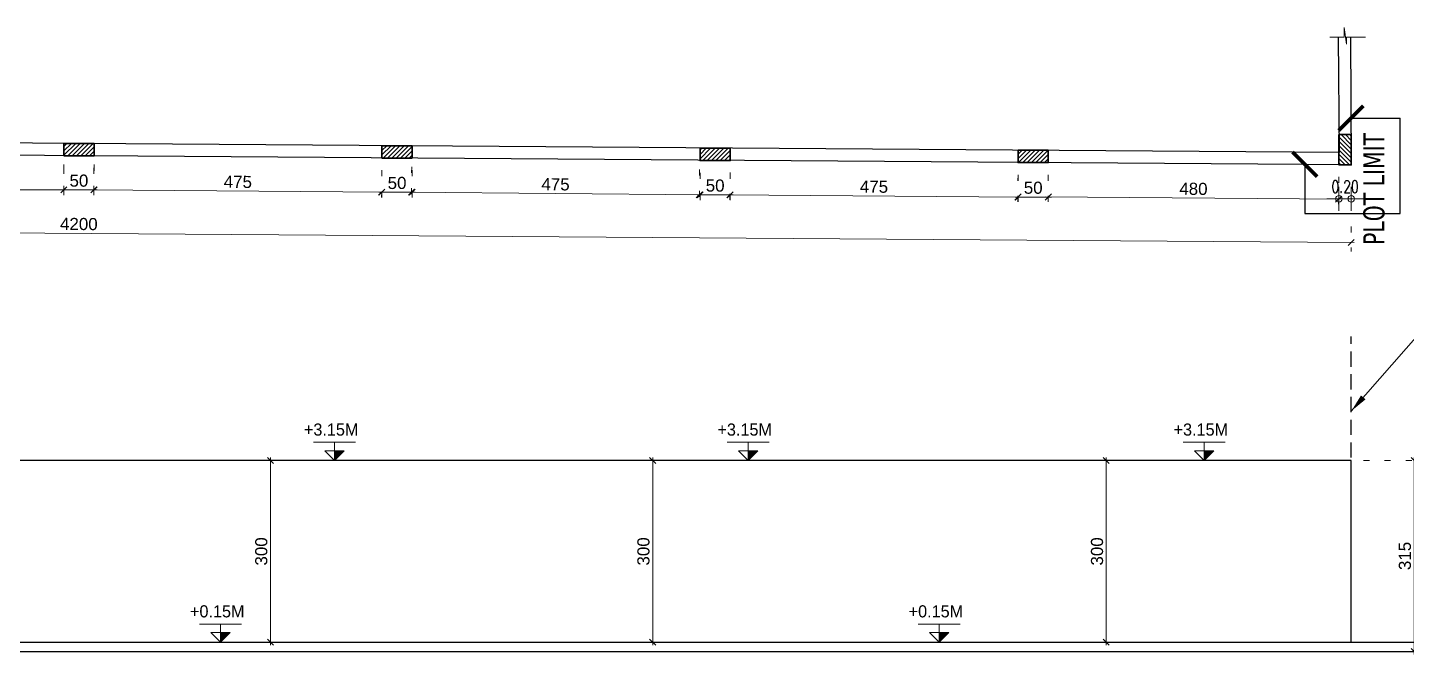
# Model space of a CAD drawing. Header units: millimetres. Extents: x -11627 to -10952, y 10244 to 10588.
# Drawn here: x -11480.64 to -11457.88, y 10388.27 to 10398.61 of the extents above; entities that cross this region are included whole.
import ezdxf

# ---------------------------------------------------------------- set-up
doc = ezdxf.new("R2010")
doc.units = ezdxf.units.MM
doc.header["$PDMODE"] = 35
doc.linetypes.add('DOT', pattern=[0.25, 0, -0.25])
doc.linetypes.add('HIDDEN', pattern=[0.375, 0.25, -0.125])
doc.layers.get('0').update_dxf_attribs({"lineweight": 5})
doc.layers.get('DEFPOINTS').update_dxf_attribs({"lineweight": 5})
for name, color, linetype in [('A-ELEV 01', 7, 'Continuous'), ('A-PLOT LIMIT', 1, 'Continuous'), ('A-REFLECT UP', 8, 'HIDDEN')]:
    doc.layers.add(name, color=color, linetype=linetype)
for name, color, linetype, lineweight in [('A-GEN DIMS INTERNAL', 86, 'Continuous', 5), ('A-LEVEL TAG', 23, 'Continuous', 9), ('DIM IN', 191, 'Continuous', 5), ('HATCH', 8, 'Continuous', 0), ('Notes', 32, 'Continuous', 5), ('WALLS', 4, 'Continuous', 35)]:
    doc.layers.add(name, color=color, linetype=linetype, lineweight=lineweight)
doc.styles.add('DIMTEXT', font='romans.shx', dxfattribs={"width": 0.75})
doc.styles.add('EUROROMAN', font='eur_____.pfb', dxfattribs={"width": 0.8, "height": 0.2})
doc.styles.add('frame', font='verdana.ttf', dxfattribs={"width": 5})
doc.styles.add('GROUND FLOOR XREF - option 3$0$STYLE1', font='arial.ttf', dxfattribs={"height": 0.2})
doc.styles.add('ROMANS', font='romans.shx', dxfattribs={"width": 0.85})
doc.styles.add('SIMPLEX', font='romans.shx', dxfattribs={"width": 0.75})
doc.dimstyles.new('D100', dxfattribs={"dimtxt": 0.2, "dimasz": 0.1, "dimexe": 0.18, "dimexo": 0.0625, "dimgap": 0.1, "dimtad": 1, "dimzin": 0, "dimdsep": 46, "dimtxsty": 'SIMPLEX', "dimblk": 'DOT1', "dimcen": 0.1, "dimse1": 1, "dimse2": 1, "dimclrd": 256, "dimclre": 256, "dimclrt": 256, "dimadec": 0, "dimazin": 0, "dimtfac": 5, "dimtix": 1, "dimtmove": 2, "dimatfit": 3, "dimfxl": 1, "dimtolj": 1, "dimtzin": 0, "dimlwd": -1, "dimlwe": -1, "dimarcsym": 0})
doc.dimstyles.new('DIM 100', dxfattribs={"dimtxt": 0.2, "dimasz": 0.1, "dimexe": 0.15, "dimexo": 0.2, "dimgap": 0.05, "dimtad": 1, "dimdec": 0, "dimlfac": 100, "dimzin": 1, "dimdsep": 46, "dimtxsty": 'GROUND FLOOR XREF - option 3$0$STYLE1', "dimblk": 'OBLIQUE', "dimcen": 0.02, "dimdle": 0.05, "dimclrd": 256, "dimclre": 6, "dimclrt": 3, "dimadec": 1, "dimazin": 0, "dimtfac": 0.9, "dimtdec": 0, "dimtix": 1, "dimtofl": 0, "dimtmove": 2, "dimatfit": 3, "dimldrblk": 'ARCHTICK', "dimfxl": 1, "dimtolj": 1, "dimtzin": 12, "dimlwd": -1, "dimlwe": -1, "dimarcsym": 0})
doc.dimstyles.new('DIM 100 AX', dxfattribs={"dimtxt": 0.23, "dimasz": 0.1, "dimexe": 0.15, "dimexo": 0.2, "dimgap": 0.05, "dimtad": 1, "dimdec": 0, "dimlfac": 100, "dimrnd": 5, "dimzin": 1, "dimdsep": 46, "dimtxsty": 'ROMANS', "dimblk": 'OBLIQUE', "dimcen": 0.02, "dimdle": 0.05, "dimclrd": 256, "dimclre": 6, "dimclrt": 3, "dimadec": 1, "dimazin": 0, "dimtfac": 0.9, "dimtdec": 0, "dimtix": 1, "dimtofl": 0, "dimtmove": 2, "dimatfit": 3, "dimldrblk": 'ARCHTICK', "dimfxl": 1, "dimtolj": 1, "dimtzin": 12, "dimlwd": -1, "dimlwe": -1, "dimarcsym": 0})

# ---------------------------------------------------------------- blocks, each defined once
blk = doc.blocks.new('_Oblique')
at = {"color": 0, "linetype": 'ByBlock', "lineweight": -2}
blk.add_line((-0.5, -0.5), (0.5, 0.5), dxfattribs=at)
blk = doc.blocks.new('*D466')
at = {"layer": 'A-GEN DIMS INTERNAL', "color": 6, "linetype": 'DOT', "transparency": 16777216}
for p, q in [((-11500.79494884246, 10395.63457317387), (-11500.79791076681, 10395.2199455683)), ((-11458.79494839781, 10395.33454292349), (-11458.79791032217, 10394.91991531791))]:
    blk.add_line(p, q, dxfattribs=at)
at = {"layer": 'A-GEN DIMS INTERNAL', "transparency": 16777216}
blk.add_line((-11500.84683798184, 10395.3702989109), (-11458.74684008863, 10395.069554321), dxfattribs=at)
at = {"layer": 'DEFPOINTS', "color": 0, "transparency": 16777216}
for p in [(-11500.79352016345, 10395.834568071), (-11458.7935197188, 10395.53453782061), (-11458.79683881291, 10395.06991149076)]:
    blk.add_point(p, dxfattribs=at)
at = {"layer": 'A-GEN DIMS INTERNAL', "transparency": 16777216, "xscale": 0.1, "yscale": 0.1, "zscale": 0.1}
for p, rotation in [((-11500.79683925755, 10395.36994174115), 179.5907101312688), ((-11458.79683881291, 10395.06991149076), 359.5907101312688)]:
    blk.add_blockref('_Oblique', p, dxfattribs=dict(at, rotation=rotation))
at = {"layer": 'A-GEN DIMS INTERNAL', "color": 3, "transparency": 16777216, "insert": (-11479.79575242057, 10395.37203733239), "char_height": 0.2, "attachment_point": 5, "rotation": 359.59071013126885, "style": 'GROUND FLOOR XREF - option 3$0$STYLE1'}
blk.add_mtext('\\A1;4200', dxfattribs=at)
blk = doc.blocks.new('_ArchTick')
at = {"color": 0, "linetype": 'ByBlock', "const_width": 0.15}
blk.add_lwpolyline([(-0.5, -0.5), (0.5, 0.5)], dxfattribs=at)
blk = doc.blocks.new('LVL')
for p, q in [((-0.627086332190359, 0.3011678838451814), (0.06628280181503499, 0.3011678838451814)), ((-0.280401765187662, 0), (-0.280401765187662, 0.3011678838451814)), ((-0.1210081330151809, 0.1593936321724811), (-0.4397953973601432, 0.1593936321724811)), ((-0.280401765187662, 0), (-0.4397953973601432, 0.1593936321724811)), ((-0.280401765187662, 0), (-0.1210081330151809, 0.1593936321724811))]:
    blk.add_line(p, q)
blk.add_lwpolyline([(-0.4397953973601432, 0.1593936321724811), (-0.280401765187662, 0.1593936321724811), (-0.280401765187662, 0), (-0.4397953973601432, 0.1593936321724811)])
blk.add_solid([(-0.1210081330151809, 0.1593936321724811), (-0.280401765187662, 0.1593936321724811), (-0.280401765187662, 0)])
blk = doc.blocks.new('*D473')
at = {"layer": 'A-GEN DIMS INTERNAL', "transparency": 16777216}
blk.add_line((-11476.63150623569, 10391.5193261734), (-11476.63150623569, 10388.4193261734), dxfattribs=at)
at = {"layer": 'A-GEN DIMS INTERNAL', "color": 6, "linetype": 'DOT', "transparency": 16777216}
for p, q in [((-11476.54060663967, 10391.4693261734), (-11476.48150623569, 10391.4693261734)), ((-11476.54060663967, 10388.4693261734), (-11476.48150623569, 10388.4693261734))]:
    blk.add_line(p, q, dxfattribs=at)
at = {"layer": 'DEFPOINTS', "color": 0, "transparency": 16777216}
for p in [(-11476.74060663967, 10391.4693261734), (-11476.74060663967, 10388.4693261734), (-11476.63150623569, 10388.4693261734)]:
    blk.add_point(p, dxfattribs=at)
at = {"layer": 'A-GEN DIMS INTERNAL', "transparency": 16777216, "xscale": 0.1, "yscale": 0.1, "zscale": 0.1}
for p, rotation in [((-11476.63150623569, 10391.4693261734), 90), ((-11476.63150623569, 10388.4693261734), 270)]:
    blk.add_blockref('_Oblique', p, dxfattribs=dict(at, rotation=rotation))
at = {"layer": 'A-GEN DIMS INTERNAL', "color": 3, "transparency": 16777216, "insert": (-11476.78368904605, 10389.9693261734), "char_height": 0.2, "attachment_point": 5, "rotation": 90, "style": 'GROUND FLOOR XREF - option 3$0$STYLE1'}
blk.add_mtext('\\A1;300', dxfattribs=at)
blk = doc.blocks.new('*D474')
at = {"layer": 'A-GEN DIMS INTERNAL', "transparency": 16777216}
blk.add_line((-11470.32413677551, 10391.5193261734), (-11470.32413677551, 10388.4193261734), dxfattribs=at)
at = {"layer": 'A-GEN DIMS INTERNAL', "color": 6, "linetype": 'DOT', "transparency": 16777216}
for p, q in [((-11470.23323717949, 10391.4693261734), (-11470.17413677551, 10391.4693261734)), ((-11470.23323717949, 10388.4693261734), (-11470.17413677551, 10388.4693261734))]:
    blk.add_line(p, q, dxfattribs=at)
at = {"layer": 'DEFPOINTS', "color": 0, "transparency": 16777216}
for p in [(-11470.43323717949, 10391.4693261734), (-11470.43323717949, 10388.4693261734), (-11470.32413677551, 10388.4693261734)]:
    blk.add_point(p, dxfattribs=at)
at = {"layer": 'A-GEN DIMS INTERNAL', "transparency": 16777216, "xscale": 0.1, "yscale": 0.1, "zscale": 0.1}
for p, rotation in [((-11470.32413677551, 10391.4693261734), 90), ((-11470.32413677551, 10388.4693261734), 270)]:
    blk.add_blockref('_Oblique', p, dxfattribs=dict(at, rotation=rotation))
at = {"layer": 'A-GEN DIMS INTERNAL', "color": 3, "transparency": 16777216, "insert": (-11470.47631958587, 10389.9693261734), "char_height": 0.2, "attachment_point": 5, "rotation": 90, "style": 'GROUND FLOOR XREF - option 3$0$STYLE1'}
blk.add_mtext('\\A1;300', dxfattribs=at)
blk = doc.blocks.new('*D475')
at = {"layer": 'A-GEN DIMS INTERNAL', "transparency": 16777216}
blk.add_line((-11462.83719551424, 10391.5193261734), (-11462.83719551424, 10388.4193261734), dxfattribs=at)
at = {"layer": 'A-GEN DIMS INTERNAL', "color": 6, "linetype": 'DOT', "transparency": 16777216}
for p, q in [((-11462.74629591822, 10391.4693261734), (-11462.68719551424, 10391.4693261734)), ((-11462.74629591822, 10388.4693261734), (-11462.68719551424, 10388.4693261734))]:
    blk.add_line(p, q, dxfattribs=at)
at = {"layer": 'DEFPOINTS', "color": 0, "transparency": 16777216}
for p in [(-11462.94629591822, 10391.4693261734), (-11462.94629591822, 10388.4693261734), (-11462.83719551424, 10388.4693261734)]:
    blk.add_point(p, dxfattribs=at)
at = {"layer": 'A-GEN DIMS INTERNAL', "transparency": 16777216, "xscale": 0.1, "yscale": 0.1, "zscale": 0.1}
for p, rotation in [((-11462.83719551424, 10391.4693261734), 90), ((-11462.83719551424, 10388.4693261734), 270)]:
    blk.add_blockref('_Oblique', p, dxfattribs=dict(at, rotation=rotation))
at = {"layer": 'A-GEN DIMS INTERNAL', "color": 3, "transparency": 16777216, "insert": (-11462.9893783246, 10389.9693261734), "char_height": 0.2, "attachment_point": 5, "rotation": 90, "style": 'GROUND FLOOR XREF - option 3$0$STYLE1'}
blk.add_mtext('\\A1;300', dxfattribs=at)
blk = doc.blocks.new('*D476')
at = {"layer": 'A-GEN DIMS INTERNAL', "color": 6, "linetype": 'DOT', "transparency": 16777216}
for p, q in [((-11458.5935197188, 10391.4693261734), (-11457.60547402353, 10391.4693261734)), ((-11458.5935197188, 10388.3193261734), (-11457.60547402353, 10388.3193261734))]:
    blk.add_line(p, q, dxfattribs=at)
at = {"layer": 'A-GEN DIMS INTERNAL', "transparency": 16777216}
blk.add_line((-11457.75547402353, 10391.5193261734), (-11457.75547402353, 10388.2693261734), dxfattribs=at)
at = {"layer": 'DEFPOINTS', "color": 0, "transparency": 16777216}
for p in [(-11458.79351971881, 10391.4693261734), (-11458.79351971881, 10388.3193261734), (-11457.75547402353, 10388.3193261734)]:
    blk.add_point(p, dxfattribs=at)
at = {"layer": 'A-GEN DIMS INTERNAL', "transparency": 16777216, "xscale": 0.1, "yscale": 0.1, "zscale": 0.1}
for p, rotation in [((-11457.75547402353, 10391.4693261734), 90), ((-11457.75547402353, 10388.3193261734), 270)]:
    blk.add_blockref('_Oblique', p, dxfattribs=dict(at, rotation=rotation))
at = {"layer": 'A-GEN DIMS INTERNAL', "color": 3, "transparency": 16777216, "insert": (-11457.90765683389, 10389.8943261734), "char_height": 0.2, "attachment_point": 5, "rotation": 90, "style": 'GROUND FLOOR XREF - option 3$0$STYLE1'}
blk.add_mtext('\\A1;315', dxfattribs=at)
blk = doc.blocks.new('RGRRGRG')
at = {"layer": 'HATCH'}
h = blk.add_hatch(dxfattribs=at)
h.set_pattern_fill('ANSI31', color=256, scale=0.016)
h.set_pattern_definition([(45, (0, 0), (-0.03592102448427661, 0.03592102448427661), [])])
h.paths.add_polyline_path([(-11006.51517450818, 10202.74952442222), (-11007.01387704982, 10202.74952442222), (-11007.01387704982, 10202.54604087916), (-11006.51517450818, 10202.54604087916)])
at = {"layer": 'WALLS'}
blk.add_lwpolyline([(-11006.51517450818, 10202.74952442222), (-11007.01387704982, 10202.74952442222), (-11007.01387704982, 10202.54604087916), (-11006.51517450818, 10202.54604087916)], close=True, dxfattribs=at)
blk = doc.blocks.new('DOT1')
at = {"color": 0}
for p, q in [((0, -2), (0, 1.999999999999998)), ((-2, -1.8e-15), (2, 0))]:
    blk.add_line(p, q, dxfattribs=at)
blk.add_circle((0, 0), 0.5401551902498528, dxfattribs=at)
blk = doc.blocks.new('*D479')
at = {"layer": 'DEFPOINTS', "color": 0, "transparency": 16777216}
for p in [(-11458.99700326185, 10396.34911087948), (-11458.7935197188, 10396.34911087948), (-11458.99700326184, 10395.78872624761)]:
    blk.add_point(p, dxfattribs=at)
at = {"layer": 'DIM IN', "transparency": 16777216}
for p, q in [((-11459.09700326184, 10395.78872624761), (-11459.19700326184, 10395.78872624761)), ((-11458.79351971879, 10395.78872624761), (-11458.99700326184, 10395.78872624761)), ((-11458.69351971879, 10395.78872624762), (-11458.59351971879, 10395.78872624762))]:
    blk.add_line(p, q, dxfattribs=at)
at = {"layer": 'DIM IN', "transparency": 16777216, "xscale": 0.1, "yscale": 0.1, "zscale": 0.1}
for p, rotation in [((-11458.99700326184, 10395.78872624761), 1.024342162930866e-09), ((-11458.79351971879, 10395.78872624761), 180.0000000010243)]:
    blk.add_blockref('DOT1', p, dxfattribs=dict(at, rotation=rotation))
at = {"layer": 'DIM IN', "transparency": 16777216, "insert": (-11458.89526149032, 10395.98872624761), "char_height": 0.2, "attachment_point": 5, "rotation": 1.024342162930866e-09, "style": 'SIMPLEX'}
blk.add_mtext('\\A1;0.20', dxfattribs=at)
blk = doc.blocks.new('*D480')
at = {"layer": 'A-GEN DIMS INTERNAL', "color": 6, "linetype": 'DOT', "transparency": 16777216}
for p, q in [((-11463.79567143962, 10396.1866203079), (-11463.79956479437, 10395.66853508219)), ((-11458.99850619791, 10396.15057012702), (-11459.00239955266, 10395.63248490131))]:
    blk.add_line(p, q, dxfattribs=at)
at = {"layer": 'A-GEN DIMS INTERNAL', "transparency": 16777216}
blk.add_line((-11458.9512737624, 10395.78210493196), (-11463.84843618055, 10395.81890658086), dxfattribs=at)
at = {"layer": 'DEFPOINTS', "color": 0, "transparency": 16777216}
for p in [(-11463.79416850356, 10396.38661466078), (-11458.99700326186, 10396.3505644799), (-11463.79843759233, 10395.81853084685)]:
    blk.add_point(p, dxfattribs=at)
at = {"layer": 'A-GEN DIMS INTERNAL', "transparency": 16777216, "xscale": 0.1, "yscale": 0.1, "zscale": 0.1}
for p, rotation in [((-11463.79843759233, 10395.81853084685), 179.5694364839062), ((-11459.00127235062, 10395.78248066597), 359.5694364839063)]:
    blk.add_blockref('_Oblique', p, dxfattribs=dict(at, rotation=rotation))
at = {"layer": 'A-GEN DIMS INTERNAL', "color": 3, "transparency": 16777216, "insert": (-11461.39871187891, 10395.9526160589), "char_height": 0.2, "attachment_point": 5, "rotation": 359.5694364839062, "style": 'GROUND FLOOR XREF - option 3$0$STYLE1'}
blk.add_mtext('\\A1;480', dxfattribs=at)
blk = doc.blocks.new('*D481')
at = {"layer": 'A-GEN DIMS INTERNAL', "color": 6, "linetype": 'DOT', "transparency": 16777216}
for p, q in [((-11464.2928710452, 10396.18661466078), (-11464.2928710452, 10395.66853084684)), ((-11463.79416850356, 10396.18661466078), (-11463.79416850356, 10395.66853084684))]:
    blk.add_line(p, q, dxfattribs=at)
at = {"layer": 'A-GEN DIMS INTERNAL', "transparency": 16777216}
blk.add_line((-11463.74416850356, 10395.81853084684), (-11464.3428710452, 10395.81853084684), dxfattribs=at)
at = {"layer": 'DEFPOINTS', "color": 0, "transparency": 16777216}
for p in [(-11464.2928710452, 10396.38661466078), (-11463.79416850356, 10396.38661466078), (-11464.2928710452, 10395.81853084684)]:
    blk.add_point(p, dxfattribs=at)
at = {"layer": 'A-GEN DIMS INTERNAL', "transparency": 16777216, "xscale": 0.1, "yscale": 0.1, "zscale": 0.1, "rotation": 180}
blk.add_blockref('_Oblique', (-11464.2928710452, 10395.81853084684), dxfattribs=at)
at = {"layer": 'A-GEN DIMS INTERNAL', "transparency": 16777216, "xscale": 0.1, "yscale": 0.1, "zscale": 0.1}
blk.add_blockref('_Oblique', (-11463.79416850356, 10395.81853084684), dxfattribs=at)
at = {"layer": 'A-GEN DIMS INTERNAL', "color": 3, "transparency": 16777216, "insert": (-11464.04351977438, 10395.97064544439), "char_height": 0.2, "attachment_point": 5, "style": 'GROUND FLOOR XREF - option 3$0$STYLE1'}
blk.add_mtext('\\A1;50', dxfattribs=at)
blk = doc.blocks.new('*D482')
at = {"layer": 'A-GEN DIMS INTERNAL', "color": 6, "linetype": 'DOT', "transparency": 16777216}
for p, q in [((-11469.04567221205, 10396.2223428345), (-11469.04956718251, 10395.70428971799)), ((-11464.29437469811, 10396.18662031329), (-11464.29826966857, 10395.66856719677))]:
    blk.add_line(p, q, dxfattribs=at)
at = {"layer": 'A-GEN DIMS INTERNAL', "transparency": 16777216}
blk.add_line((-11464.24714334201, 10395.81818704416), (-11469.0984380297, 10395.85466139183), dxfattribs=at)
at = {"layer": 'DEFPOINTS', "color": 0, "transparency": 16777216}
for p in [(-11469.04416855914, 10396.422337182), (-11464.2928710452, 10396.38661466078), (-11469.04843944283, 10395.8542854786)]:
    blk.add_point(p, dxfattribs=at)
at = {"layer": 'A-GEN DIMS INTERNAL', "transparency": 16777216, "xscale": 0.1, "yscale": 0.1, "zscale": 0.1}
for p, rotation in [((-11469.04843944283, 10395.8542854786), 179.5692311145016), ((-11464.29714192889, 10395.81856295739), 359.5692311145015)]:
    blk.add_blockref('_Oblique', p, dxfattribs=dict(at, rotation=rotation))
at = {"layer": 'A-GEN DIMS INTERNAL', "color": 3, "transparency": 16777216, "insert": (-11466.67165012512, 10395.98812525102), "char_height": 0.2, "attachment_point": 5, "rotation": 359.5692311145016, "style": 'GROUND FLOOR XREF - option 3$0$STYLE1'}
blk.add_mtext('\\A1;475', dxfattribs=at)
blk = doc.blocks.new('*D483')
at = {"layer": 'A-GEN DIMS INTERNAL', "color": 6, "linetype": 'DOT', "transparency": 16777216}
for p, q in [((-11469.54264077445, 10396.21885709659), (-11469.54264077445, 10395.7042854786)), ((-11469.04393823281, 10396.21885709659), (-11469.04393823281, 10395.7042854786))]:
    blk.add_line(p, q, dxfattribs=at)
at = {"layer": 'A-GEN DIMS INTERNAL', "transparency": 16777216}
blk.add_line((-11468.99393823281, 10395.8542854786), (-11469.59264077445, 10395.8542854786), dxfattribs=at)
at = {"layer": 'DEFPOINTS', "color": 0, "transparency": 16777216}
for p in [(-11469.54264077445, 10396.41885709659), (-11469.04393823281, 10396.41885709659), (-11469.54264077445, 10395.8542854786)]:
    blk.add_point(p, dxfattribs=at)
at = {"layer": 'A-GEN DIMS INTERNAL', "transparency": 16777216, "xscale": 0.1, "yscale": 0.1, "zscale": 0.1, "rotation": 180}
blk.add_blockref('_Oblique', (-11469.54264077445, 10395.8542854786), dxfattribs=at)
at = {"layer": 'A-GEN DIMS INTERNAL', "transparency": 16777216, "xscale": 0.1, "yscale": 0.1, "zscale": 0.1}
blk.add_blockref('_Oblique', (-11469.04393823281, 10395.8542854786), dxfattribs=at)
at = {"layer": 'A-GEN DIMS INTERNAL', "color": 3, "transparency": 16777216, "insert": (-11469.29328950363, 10396.00640007614), "char_height": 0.2, "attachment_point": 5, "style": 'GROUND FLOOR XREF - option 3$0$STYLE1'}
blk.add_mtext('\\A1;50', dxfattribs=at)
blk = doc.blocks.new('*D484')
at = {"layer": 'A-GEN DIMS INTERNAL', "color": 6, "linetype": 'DOT', "transparency": 16777216}
for p, q in [((-11474.30153561232, 10396.31569594715), (-11474.30665262851, 10395.74715688985)), ((-11469.55000777204, 10396.27293082037), (-11469.55512478823, 10395.70439176307))]:
    blk.add_line(p, q, dxfattribs=at)
at = {"layer": 'A-GEN DIMS INTERNAL', "transparency": 16777216}
blk.add_line((-11469.50377682447, 10395.85393569179), (-11474.35530061473, 10395.89760081109), dxfattribs=at)
at = {"layer": 'DEFPOINTS', "color": 0, "transparency": 16777216}
for p in [(-11474.29973562729, 10396.51568784712), (-11469.54820778702, 10396.47292272034), (-11474.30530263974, 10395.89715081483)]:
    blk.add_point(p, dxfattribs=at)
at = {"layer": 'A-GEN DIMS INTERNAL', "transparency": 16777216, "xscale": 0.1, "yscale": 0.1, "zscale": 0.1}
for p, rotation in [((-11474.30530263974, 10395.89715081483), 179.4843353128889), ((-11469.55377479946, 10395.85438568805), 359.484335312889)]:
    blk.add_blockref('_Oblique', p, dxfattribs=dict(at, rotation=rotation))
at = {"layer": 'A-GEN DIMS INTERNAL', "color": 3, "transparency": 16777216, "insert": (-11471.92817338307, 10396.02746742795), "char_height": 0.2, "attachment_point": 5, "rotation": 359.4843353128889, "style": 'GROUND FLOOR XREF - option 3$0$STYLE1'}
blk.add_mtext('\\A1;475', dxfattribs=at)
blk = doc.blocks.new('*D485')
at = {"layer": 'A-GEN DIMS INTERNAL', "color": 6, "linetype": 'DOT', "transparency": 16777216}
for p, q in [((-11474.79287115636, 10396.26162222337), (-11474.79287115636, 10395.74715081483)), ((-11474.29416861472, 10396.26162222337), (-11474.29416861472, 10395.74715081483))]:
    blk.add_line(p, q, dxfattribs=at)
at = {"layer": 'A-GEN DIMS INTERNAL', "transparency": 16777216}
blk.add_line((-11474.24416861472, 10395.89715081483), (-11474.84287115636, 10395.89715081483), dxfattribs=at)
at = {"layer": 'DEFPOINTS', "color": 0, "transparency": 16777216}
for p in [(-11474.79287115636, 10396.46162222337), (-11474.29416861472, 10396.46162222337), (-11474.79287115636, 10395.89715081483)]:
    blk.add_point(p, dxfattribs=at)
at = {"layer": 'A-GEN DIMS INTERNAL', "transparency": 16777216, "xscale": 0.1, "yscale": 0.1, "zscale": 0.1, "rotation": 180}
blk.add_blockref('_Oblique', (-11474.79287115636, 10395.89715081483), dxfattribs=at)
at = {"layer": 'A-GEN DIMS INTERNAL', "transparency": 16777216, "xscale": 0.1, "yscale": 0.1, "zscale": 0.1}
blk.add_blockref('_Oblique', (-11474.29416861472, 10395.89715081483), dxfattribs=at)
at = {"layer": 'A-GEN DIMS INTERNAL', "color": 3, "transparency": 16777216, "insert": (-11474.54351988554, 10396.04926541238), "char_height": 0.2, "attachment_point": 5, "style": 'GROUND FLOOR XREF - option 3$0$STYLE1'}
blk.add_mtext('\\A1;50', dxfattribs=at)
blk = doc.blocks.new('*D486')
at = {"layer": 'A-GEN DIMS INTERNAL', "color": 6, "linetype": 'DOT', "transparency": 16777216}
for p, q in [((-11479.54574729648, 10396.29913223492), (-11479.54980794783, 10395.78469443624)), ((-11474.79444978253, 10396.26162845362), (-11474.79851043389, 10395.74719065494))]:
    blk.add_line(p, q, dxfattribs=at)
at = {"layer": 'A-GEN DIMS INTERNAL', "transparency": 16777216}
blk.add_line((-11474.74732802183, 10395.89679132571), (-11479.59862242064, 10395.93508442009), dxfattribs=at)
at = {"layer": 'DEFPOINTS', "color": 0, "transparency": 16777216}
for p in [(-11479.54416867031, 10396.49912600467), (-11474.79287115636, 10396.46162222338), (-11479.5486239782, 10395.93468976355)]:
    blk.add_point(p, dxfattribs=at)
at = {"layer": 'A-GEN DIMS INTERNAL', "transparency": 16777216, "xscale": 0.1, "yscale": 0.1, "zscale": 0.1}
for p, rotation in [((-11479.5486239782, 10395.93468976355), 179.547752218813), ((-11474.79732646426, 10395.89718598225), 359.5477522188131)]:
    blk.add_blockref('_Oblique', p, dxfattribs=dict(at, rotation=rotation))
at = {"layer": 'A-GEN DIMS INTERNAL', "color": 3, "transparency": 16777216, "insert": (-11477.17177779129, 10396.06763846769), "char_height": 0.2, "attachment_point": 5, "rotation": 359.54775221881306, "style": 'GROUND FLOOR XREF - option 3$0$STYLE1'}
blk.add_mtext('\\A1;475', dxfattribs=at)
blk = doc.blocks.new('*D487')
at = {"layer": 'A-GEN DIMS INTERNAL', "color": 6, "linetype": 'DOT', "transparency": 16777216}
for p, q in [((-11480.04315964461, 10396.35486776766), (-11480.04519006338, 10395.78640782508)), ((-11479.54445710297, 10396.35308650758), (-11479.54648752175, 10395.784626565))]:
    blk.add_line(p, q, dxfattribs=at)
at = {"layer": 'A-GEN DIMS INTERNAL', "transparency": 16777216}
blk.add_line((-11479.49595207581, 10395.93444701988), (-11480.09465397956, 10395.93658545655), dxfattribs=at)
at = {"layer": 'DEFPOINTS', "color": 0, "transparency": 16777216}
for p in [(-11480.04244529143, 10396.5548664919), (-11479.5437427498, 10396.55308523182), (-11480.0446542985, 10395.93640686826)]:
    blk.add_point(p, dxfattribs=at)
at = {"layer": 'A-GEN DIMS INTERNAL', "transparency": 16777216, "xscale": 0.1, "yscale": 0.1, "zscale": 0.1}
for p, rotation in [((-11480.0446542985, 10395.93640686826), 179.7953524548764), ((-11479.54595175687, 10395.93462560818), 359.7953524548764)]:
    blk.add_blockref('_Oblique', p, dxfattribs=dict(at, rotation=rotation))
at = {"layer": 'A-GEN DIMS INTERNAL', "color": 3, "transparency": 16777216, "insert": (-11479.79475970996, 10396.08762986546), "char_height": 0.2, "attachment_point": 5, "rotation": 359.79535245487637, "style": 'GROUND FLOOR XREF - option 3$0$STYLE1'}
blk.add_mtext('\\A1;50', dxfattribs=at)
blk = doc.blocks.new('*D488')
at = {"layer": 'A-GEN DIMS INTERNAL', "color": 6, "linetype": 'DOT', "transparency": 16777216}
for p, q in [((-11484.79416872589, 10396.30090726475), (-11484.79416872589, 10395.78640686826)), ((-11480.04287121194, 10396.30090726475), (-11480.04287121194, 10395.78640686826))]:
    blk.add_line(p, q, dxfattribs=at)
at = {"layer": 'A-GEN DIMS INTERNAL', "transparency": 16777216}
blk.add_line((-11479.99287121195, 10395.93640686826), (-11484.84416872589, 10395.93640686826), dxfattribs=at)
at = {"layer": 'DEFPOINTS', "color": 0, "transparency": 16777216}
for p in [(-11484.79416872589, 10396.50090726476), (-11480.04287121194, 10396.50090726476), (-11484.79416872589, 10395.93640686826)]:
    blk.add_point(p, dxfattribs=at)
at = {"layer": 'A-GEN DIMS INTERNAL', "transparency": 16777216, "xscale": 0.1, "yscale": 0.1, "zscale": 0.1, "rotation": 180}
blk.add_blockref('_Oblique', (-11484.79416872589, 10395.93640686826), dxfattribs=at)
at = {"layer": 'A-GEN DIMS INTERNAL', "transparency": 16777216, "xscale": 0.1, "yscale": 0.1, "zscale": 0.1}
blk.add_blockref('_Oblique', (-11480.04287121194, 10395.93640686826), dxfattribs=at)
at = {"layer": 'A-GEN DIMS INTERNAL', "color": 3, "transparency": 16777216, "insert": (-11482.41851996892, 10396.08811218886), "char_height": 0.2, "attachment_point": 5, "style": 'GROUND FLOOR XREF - option 3$0$STYLE1'}
blk.add_mtext('\\A1;475', dxfattribs=at)
blk = doc.blocks.new('*U110')
blk.add_lwpolyline([(0.7999999999999999, 0.7499999999999987), (0.7999999999999999, -0.7997770360145069), (-0.7498983993593211, -0.800222963985493)])
at = {"style": 'DIMTEXT', "width": 0.75}
blk.add_attdef('F.F.L', (0.8462931755088263, -0.8272694139675281), '', height=0.3375, dxfattribs=at)
for points in [[(-1.165734175856414e-15, 0.75), (0.7999999999999999, 0.7499999999999987)], [(-0.7498983993593196, 0), (-0.7498983993593211, -0.800222963985493)]]:
    blk.add_leader(points, dimstyle='DIM 100 AX', override={"dimasz": 0.4, "dimtad": 0})

msp = doc.modelspace()

# ---------------------------------------------------------------- linework, layer by layer
at = {"layer": 'A-ELEV 01'}
for p, q in [((-11458.7935197188, 10391.4693261734), (-11500.79352016345, 10391.4693261734)), ((-11458.7935197188, 10388.4693261734), (-11458.7935197188, 10391.4693261734)), ((-11489.80287197615, 10388.4693261734), (-11454.38929967884, 10388.4693261734)), ((-11503.21214537818, 10388.3193261734), (-11454.38929967884, 10388.3193261734))]:
    msp.add_line(p, q, dxfattribs=at)
at = {"layer": 'A-PLOT LIMIT'}
for p, q in [((-11458.80822894102, 10398.45782221749), (-11458.7935197188, 10396.34911087948)), ((-11458.7935197188, 10396.34911087948), (-11500.79352016345, 10396.64914112987))]:
    msp.add_line(p, q, dxfattribs=at)
at = {"layer": 'A-PLOT LIMIT', "elevation": 3.179127777225517e-10}
msp.add_lwpolyline([(-11459.00823360848, 10398.45779380685), (-11458.99492974735, 10396.55055477059), (-11500.59493353636, 10396.84772761395), (-11500.59781097958, 10397.25056966485), (-11500.60645260211, 10398.46039681959)], dxfattribs=at)
at = {"layer": 'A-REFLECT UP'}
msp.add_line((-11458.79520080403, 10391.14286789435), (-11458.79520080403, 10393.51686324123), dxfattribs=at)
at = {"layer": 'DIM IN', "elevation": 3.179127777225517e-10}
msp.add_lwpolyline([(-11458.56059275596, 10398.45782221749), (-11458.87330939516, 10398.45782221749), (-11458.87330939516, 10398.34241949248), (-11458.908956773, 10398.61482586664), (-11458.908956773, 10398.45779380685), (-11459.14551485193, 10398.45779380685)], dxfattribs=at)

# ---------------------------------------------------------------- block references
at = {"layer": 'A-LEVEL TAG'}
for p in [(-11475.29539630764, 10391.4693261734), (-11468.46944235151, 10391.4693261734), (-11460.9411438804, 10391.4693261734), (-11477.1753469371, 10388.4693261734), (-11465.31391283806, 10388.4693261734)]:
    msp.add_blockref('LVL', p, dxfattribs=at)
at = {"layer": 'A-PLOT LIMIT'}
ref = msp.add_blockref('*U110', (-11458.79750274224, 10396.35753826734), dxfattribs=dict(at, xscale=-1.016, yscale=1.016, zscale=1.016, rotation=90))
ref.add_attrib('%%P0.00', 'PLOT LIMIT', (-11458.24561426262, 10395.02767649341), dxfattribs={"layer": '0', "color": 0, "linetype": 'Continuous', "height": 0.35, "rotation": 90, "style": 'frame', "width": 0.7})
at = {"layer": 'DIM IN', "rotation": 90}
msp.add_blockref('RGRRGRG', (-1256.247478839636, 21403.36298792929), dxfattribs=at)
at = {"layer": 'DIM IN'}
for p in [(-473.0289941621286, 193.9530851255092), (-467.7789941065475, 193.9155813442101), (-462.5287637246329, 193.8728162174245), (-457.2789939953855, 193.8405737816136)]:
    msp.add_blockref('RGRRGRG', p, dxfattribs=at)

# ---------------------------------------------------------------- texts
at = {"layer": 'A-LEVEL TAG', "style": 'EUROROMAN'}
for s, p in [('+3.15M', (-11476.08090755871, 10391.88051377993)), ('+3.15M', (-11469.25495360258, 10391.88051377993)), ('+3.15M', (-11461.72665513147, 10391.88051377993)), ('+0.15M', (-11477.96085818817, 10388.88051377993)), ('+0.15M', (-11466.09942408913, 10388.88051377993))]:
    msp.add_text(s, height=0.2, dxfattribs=at).set_placement(p)

# ---------------------------------------------------------------- dimensions: what is measured, and where the dimension line sits
at = {"layer": 'A-GEN DIMS INTERNAL'}
for p1, p2, distance, picture, middle in [((-11480.04287121194, 10396.50090726476), (-11484.79416872589, 10396.50090726476), 0.5645003965000797, '*D488', (-11482.41851996892, 10396.08811218886)), ((-11479.5437427498, 10396.55308523182), (-11480.04244529144, 10396.5548664919), 0.6184635686804463, '*D487', (-11479.79475970996, 10396.08762986546)), ((-11474.79287115636, 10396.46162222337), (-11479.54416867031, 10396.49912600467), 0.5644538245582703, '*D486', (-11477.17177779129, 10396.06763846769)), ((-11474.29416861472, 10396.46162222337), (-11474.79287115636, 10396.46162222337), 0.5644714085410669, '*D485', (-11474.54351988554, 10396.04926541238)), ((-11469.54820778702, 10396.47292272034), (-11474.29973562729, 10396.51568784712), 0.6185620841459272, '*D484', (-11471.92817338307, 10396.02746742795)), ((-11469.04393823281, 10396.41885709659), (-11469.54264077445, 10396.41885709659), 0.5645716179915325, '*D483', (-11469.29328950363, 10396.00640007614)), ((-11464.2928710452, 10396.38661466078), (-11469.04416855914, 10396.422337182), 0.568067758445178, '*D482', (-11466.67165012512, 10395.98812525102)), ((-11463.79416850356, 10396.38661466078), (-11464.2928710452, 10396.38661466078), 0.5680838139396656, '*D481', (-11464.04351977438, 10395.97064544439)), ((-11458.99700326185, 10396.3505644799), (-11463.79416850356, 10396.38661466078), 0.568099854575606, '*D480', (-11461.39871187891, 10395.9526160589)), ((-11500.79352016345, 10395.834568071), (-11458.7935197188, 10395.53453782061), -0.46463818480058333, '*D466', (-11479.79575242057, 10395.37203733239))]:
    dim = msp.add_aligned_dim(p1=p1, p2=p2, distance=distance, dimstyle='DIM 100', dxfattribs=at)
    dim.commit()
    dim.dimension.update_dxf_attribs({"geometry": picture, "text_midpoint": middle})
for base, p1, p2, picture, middle in [((-11476.63150623569, 10388.4693261734), (-11476.74060663967, 10391.4693261734), (-11476.74060663967, 10388.4693261734), '*D473', (-11476.78368904605, 10389.9693261734)), ((-11470.32413677551, 10388.4693261734), (-11470.43323717949, 10391.4693261734), (-11470.43323717949, 10388.4693261734), '*D474', (-11470.47631958587, 10389.9693261734)), ((-11462.83719551424, 10388.4693261734), (-11462.94629591822, 10391.4693261734), (-11462.94629591822, 10388.4693261734), '*D475', (-11462.9893783246, 10389.9693261734)), ((-11457.75547402353, 10388.3193261734), (-11458.7935197188, 10391.4693261734), (-11458.7935197188, 10388.3193261734), '*D476', (-11457.90765683389, 10389.8943261734))]:
    dim = msp.add_linear_dim(base=base, p1=p1, p2=p2, angle=90, dimstyle='DIM 100', dxfattribs=at)
    dim.commit()
    dim.dimension.update_dxf_attribs({"geometry": picture, "text_midpoint": middle})
at = {"layer": 'DIM IN'}
dim = msp.add_aligned_dim(p1=(-11458.7935197188, 10396.34911087948), p2=(-11458.99700326185, 10396.34911087948), distance=0.5603846318699652, dimstyle='D100', dxfattribs=at)
dim.commit()
dim.dimension.update_dxf_attribs({"geometry": '*D479', "text_midpoint": (-11458.89526149032, 10395.98872624761)})

# ---------------------------------------------------------------- leaders
at = {"layer": 'Notes'}
msp.add_leader([(-11458.79339533994, 10392.28571855392, 5.548412303032777), (-11457.65057319005, 10393.58984665636, 5.548412303032777)], dimstyle='D100', override={"dimasz": 0.3, "dimfxl": 0, "dimfxlon": 1, "dimarcsym": 1}, dxfattribs=at)

doc.saveas('drawing.dxf')
